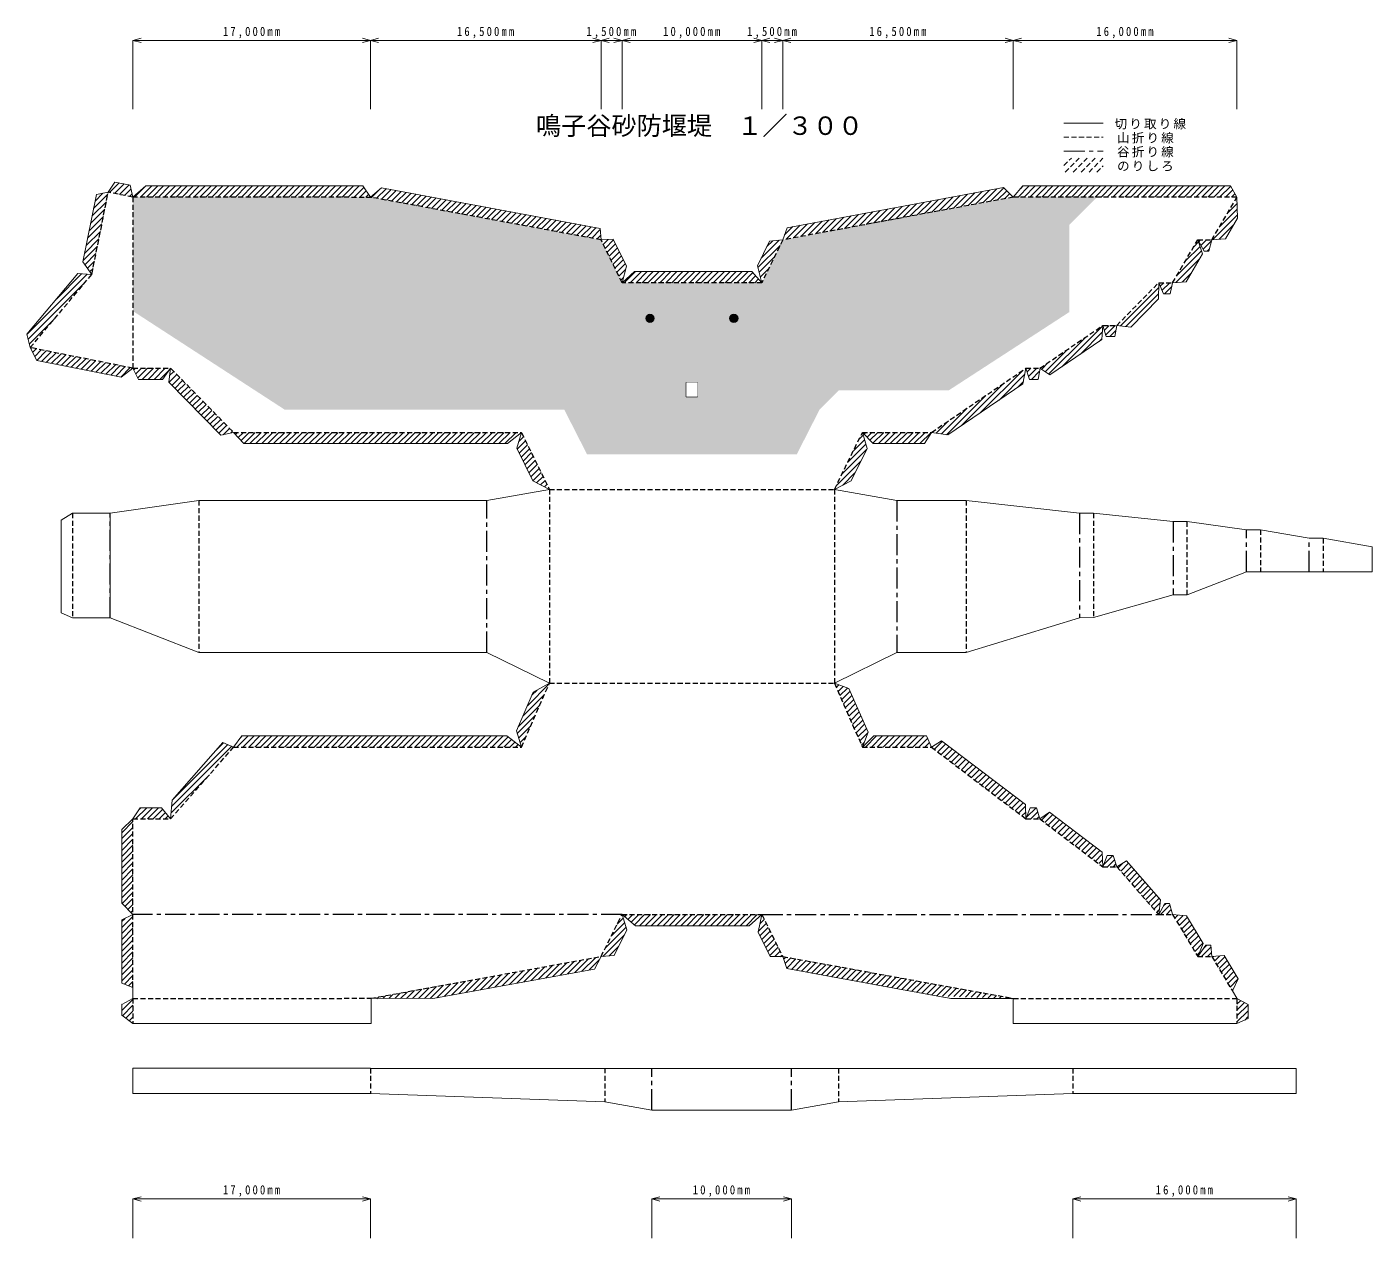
# Model space of a CAD drawing. Units: millimetres at full size, sheet at 1:300. Extents: x -1911260 to 408766, y -45196 to 976532.
# Drawn here: x 94476 to 190733, y 128980 to 215639 of the extents above; entities that cross this region are included whole.
import ezdxf
from ezdxf.enums import TextEntityAlignment as Align

# ---------------------------------------------------------------- set-up
doc = ezdxf.new("R2010")
doc.units = ezdxf.units.MM
doc.header["$LTSCALE"] = 300
doc.linetypes.add('CHAIN1', pattern=[8, 5, -1, 1, -1])
doc.linetypes.add('DASHED1', pattern=[1.8, 1.2, -0.6])
for name, color, linetype in [('0-2_本体補助', 7, 'Continuous'), ('0-4_谷折り', 2, 'CHAIN1'), ('0-7_ハッチ', 7, 'Continuous'), ('0-9_山折り', 7, 'DASHED1'), ('0-B_塗りつぶし', 253, 'Continuous')]:
    doc.layers.add(name, color=color, linetype=linetype)
for name, color, linetype, lineweight in [('0-3_ハッチ補助', 4, 'Continuous', 5), ('0-5_切り取り', 4, 'Continuous', 5), ('0-A_文字', 2, 'DASHED1', 5)]:
    doc.layers.add(name, color=color, linetype=linetype, lineweight=lineweight)
doc.styles.add('ＭＳ ゴシック', font='')
doc.styles.get('ＭＳ ゴシック').set_extended_font_data('MS Gothic')

msp = doc.modelspace()

# ---------------------------------------------------------------- hatches: boundary and pattern name
at = {"layer": '0-B_塗りつぶし'}
msp.add_hatch(color=7, dxfattribs=at).paths.add_polyline_path([(145361.4, 194789, 1), (144761.4, 194789, 1)])

# ---------------------------------------------------------------- linework, layer by layer
at = {"layer": '0-3_ハッチ補助'}
for p, q in [((102061.4, 214667.2), (102640.9, 214822.5)), ((102061.4, 214667.2), (119061.4, 214667.2)), ((102061.4, 214667.2), (102640.9, 214511.9)), ((102061.4, 214667.2), (102061.4, 209764.9)), ((119061.4, 214667.2), (118481.8, 214822.5)), ((119061.4, 214667.2), (118481.8, 214511.9)), ((119061.4, 214667.2), (119640.9, 214822.5)), ((119061.4, 214667.2), (119061.4, 209764.9)), ((119061.4, 214667.2), (135561.4, 214667.2)), ((119061.4, 214667.2), (119640.9, 214511.9)), ((135561.4, 214667.2), (134981.8, 214822.5)), ((135561.4, 214667.2), (134981.8, 214511.9)), ((135561.4, 214667.2), (136140.9, 214822.5)), ((135561.4, 214667.2), (135561.4, 209764.9)), ((135561.4, 214667.2), (137061.4, 214667.2)), ((135561.4, 214667.2), (136140.9, 214511.9)), ((137061.4, 214667.2), (136481.8, 214822.5)), ((137061.4, 214667.2), (136481.8, 214511.9)), ((137061.4, 214667.2), (137640.9, 214822.5)), ((137061.4, 214667.2), (137061.4, 209764.9)), ((137061.4, 214667.2), (147061.4, 214667.2)), ((137061.4, 214667.2), (137640.9, 214511.9)), ((147061.4, 214667.2), (146481.8, 214822.5)), ((147061.4, 214667.2), (146481.8, 214511.9)), ((147061.4, 214667.2), (147640.9, 214822.5)), ((147061.4, 214667.2), (147061.4, 209764.9)), ((147061.4, 214667.2), (148561.4, 214667.2)), ((147061.4, 214667.2), (147640.9, 214511.9)), ((148561.4, 214667.2), (147981.8, 214822.5)), ((148561.4, 214667.2), (147981.8, 214511.9)), ((148561.4, 214667.2), (149140.9, 214822.5)), ((148561.4, 214667.2), (148561.4, 209764.9)), ((148561.4, 214667.2), (165061.4, 214667.2)), ((148561.4, 214667.2), (149140.9, 214511.9)), ((165061.4, 214667.2), (164481.8, 214822.5)), ((165061.4, 214667.2), (164481.8, 214511.9)), ((165061.4, 214667.2), (165640.9, 214822.5)), ((165061.4, 214667.2), (165061.4, 209764.9)), ((165061.4, 214667.2), (181061.4, 214667.2)), ((165061.4, 214667.2), (165640.9, 214511.9)), ((181061.4, 214667.2), (180481.8, 214822.5)), ((181061.4, 214667.2), (180481.8, 214511.9)), ((181061.4, 214667.2), (181061.4, 209764.9)), ((102061.4, 131785.3), (102640.9, 131940.6)), ((119061.4, 131785.3), (118481.8, 131940.6)), ((139185.4, 131785.3), (139764.9, 131940.6)), ((149185.4, 131785.3), (148605.8, 131940.6)), ((169309.4, 131785.3), (169888.9, 131940.6)), ((185309.4, 131785.3), (184729.8, 131940.6)), ((102061.4, 131785.3), (119061.4, 131785.3)), ((102061.4, 131785.3), (102640.9, 131630)), ((102061.4, 131785.3), (102061.4, 128979.5)), ((119061.4, 131785.3), (118481.8, 131630)), ((119061.4, 131785.3), (119061.4, 128979.5)), ((139185.4, 131785.3), (149185.4, 131785.3)), ((139185.4, 131785.3), (139764.9, 131630)), ((139185.4, 131785.3), (139185.4, 128979.5)), ((149185.4, 131785.3), (148605.8, 131630)), ((149185.4, 131785.3), (149185.4, 128979.5)), ((185309.4, 131785.3), (169309.4, 131785.3)), ((169309.4, 131785.3), (169888.9, 131630)), ((169309.4, 131785.3), (169309.4, 128979.5)), ((185309.4, 131785.3), (184729.8, 131630)), ((185309.4, 131785.3), (185309.4, 128979.5))]:
    msp.add_line(p, q, dxfattribs=at)
at = {"layer": '0-4_谷折り'}
for p, q in [((127389.4, 170874), (127389.4, 181749)), ((156733.4, 181749), (156733.4, 170874)), ((100426.4, 173349), (100426.4, 180849)), ((169795.4, 180849), (169795.4, 173349)), ((176495.4, 180249), (176495.4, 174999)), ((181737.4, 176649), (181737.4, 179649)), ((186235.4, 176649), (186235.4, 179049)), ((137061.4, 152129.5), (102061.4, 152129.5)), ((147061.4, 152129.5), (175461.4, 152129.5)), ((139185.4, 138129.5), (139185.4, 141126.5)), ((149185.4, 138129.5), (149185.4, 141126.5))]:
    msp.add_line(p, q, dxfattribs=at)
at = {"layer": '0-5_切り取り'}
for p, q in [((99446.6, 203642.1), (98483.8, 198824.1)), ((179261.4, 200399), (179039.8, 199599)), ((177429.7, 197407.3), (178607.9, 199410.2)), ((178718.9, 199599), (179039.8, 199599)), ((98483.8, 198824.1), (99120.6, 197928)), ((98122.1, 197984.4), (94475.6, 193655.7)), ((99120.6, 197928), (98122.1, 197984.4)), ((175461.4, 197339), (175455.6, 196190.3)), ((176461.4, 197339), (177429.7, 197407.3)), ((94475.6, 193655.7), (94708.9, 192690.9)), ((171388.6, 193262), (171461.4, 194279)), ((171388.6, 193262), (167677.9, 190738.8)), ((166830, 190419), (166973.6, 191227.3)), ((166961.4, 191219), (167677.9, 190738.8)), ((154261.4, 186629), (154591.6, 185485)), ((131861.4, 182549), (130676, 183149.6)), ((97726.4, 180849), (100426.4, 180849)), ((97726.4, 173349), (100426.4, 173349)), ((131861.4, 168674), (127389.4, 170874)), ((108493.8, 164447.9), (104868.8, 160311.7)), ((108493.8, 164447.9), (109261.4, 164110)), ((104868.8, 160311.7), (104761.4, 158975.5)), ((102061.4, 152129.5), (101261.4, 151744.5)), ((137061.4, 152129.5), (137408.4, 151034.7)), ((101261.4, 151744.5), (101261.4, 147224.1)), ((179261.4, 149129.5), (179184.4, 149929.5)), ((179261.4, 149129.5), (180156.5, 149192.4)), ((180156.5, 149192.4), (181160.9, 147518.5)), ((101261.4, 147224.1), (102061.4, 146907.8)), ((102061.4, 146907.8), (102061.4, 146129.5)), ((119107.5, 146126.5), (119107.5, 144329.5)), ((159648.8, 146300.4), (160605.7, 146126.5)), ((165061.4, 146129.5), (160591, 146129.1)), ((165061.4, 146129.5), (165061.4, 146129.5)), ((165061.4, 146129.5), (165061.4, 144329.5)), ((102061.4, 144329.5), (119107.5, 144329.5)), ((165061.4, 144329.5), (181061.4, 144329.5)), ((119059.7, 141129.5), (102061.4, 141129.5))]:
    msp.add_line(p, q, dxfattribs=at)
at = {"layer": '0-5_切り取り', "color": 2, "linetype": 'CHAIN1'}
msp.add_line((100426.4, 180849), (100426.4, 173349), dxfattribs=at)
at = {"layer": '0-5_切り取り'}
for points in [[(99446.6, 203642.1), (100296.3, 203811.7), (100759.7, 204534.9), (101863.5, 204314.3), (102061.4, 203459), (102988.5, 204259), (118516.9, 204259), (119061.4, 203459), (119842.3, 204127.8), (135492.4, 201225.4), (135561.4, 200399), (136423.7, 200457.4), (137370.3, 198526.3), (137061.4, 197339), (137957.8, 198139), (146349.3, 198139)], [(148886.1, 201272.8), (164355.5, 204141.7), (165061.4, 203459), (165752, 204259), (180606.1, 204259), (181061.4, 203459), (181105.5, 201956.2)], [(148886.1, 201272.8), (148561.4, 200399), (147623.4, 200303), (146759.8, 198541.2), (147044.5, 197406.3)], [(179261.4, 200399), (180238.9, 200483), (181105.5, 201956.2)], [(178718.9, 199599), (178261.4, 200399), (178607.9, 199410.2)], [(146349.3, 198139), (147061.4, 197339), (147044.5, 197406.3)], [(175461.4, 197339), (175797.4, 196539), (176277.9, 196539), (176461.4, 197339)], [(172461.4, 194279), (173469.7, 194164.7), (175455.6, 196190.3)], [(171461.4, 194279), (171707.6, 193479), (172325.4, 193479), (172461.4, 194279)], [(94708.9, 192690.9), (95176.2, 191781.7), (101231.3, 190571.8), (102058.4, 191222.3)], [(104761.4, 191219), (104183.7, 190419.1), (102471.8, 190419.5), (102058.4, 191222.3)], [(104761.4, 191219), (104627.5, 190212.7), (108347, 186418.9)], [(165961.4, 191219), (165752.3, 190109.4), (160371.2, 186450.2), (159211.4, 186629), (158708.3, 185829)], [(165961.4, 191219), (166207.6, 190419), (166816.4, 190419)], [(130676, 183149.6), (129521.7, 185504.4), (129861.4, 186629), (128855.6, 185829), (110000.5, 185829), (109261.4, 186629), (108347, 186418.9)], [(154261.4, 186629), (155033.3, 185829), (158708.3, 185829)], [(152261.4, 182549), (153446.7, 183149.6), (154591.6, 185485)], [(100426.4, 180849), (106789.4, 181749), (127389.4, 181749), (131861.4, 182549)], [(152261.4, 182549), (156733.4, 181749), (161683.4, 181749), (169795.4, 180849)], [(97726.4, 180849), (96926.4, 180342.3), (96926.4, 173718.1), (97726.4, 173349)], [(169795.4, 180849), (170795.4, 180849), (176495.4, 180249), (177495.4, 180249), (181737.4, 179649), (182737.4, 179649)], [(169795.4, 173349), (170795.4, 173377.4), (176495.4, 174999), (177495.4, 174999), (181737.4, 176649), (190733.4, 176649), (190733.4, 178449), (187235.4, 179049), (186235.4, 179049), (182737.4, 179649)], [(100426.4, 173349), (106789.4, 170874), (127389.4, 170874)], [(169795.4, 173349), (161683.4, 170874), (156733.4, 170874), (152261.4, 168674)], [(109261.4, 164110), (109861.4, 164910), (128807.8, 164910), (129861.4, 164110), (129500.2, 165279), (130712.4, 168045.2), (131861.4, 168674)], [(152261.4, 168674), (153301.3, 168294), (154669.4, 165172), (154261.4, 164110), (155084.4, 164910), (158837.3, 164910), (159211.4, 164110), (159930.2, 164568.3), (165940.6, 159996.4), (165961.4, 158975.5), (166275.6, 159775.5), (166719.1, 159775.5), (166961.4, 158975.5), (167639.2, 159465), (171420.9, 156588.4), (171461.4, 155552.5), (171781, 156352.5), (172196.5, 156352.5), (172461.4, 155552.5), (173157.5, 155971.9), (175603.7, 153180.8), (175461.4, 152129.5), (175897.6, 152929.5), (176235.8, 152929.5), (176456.2, 152147.6)], [(102061.4, 152129.5), (101261.4, 152940.2), (101261.4, 158207.2), (102061.4, 158975.5), (102572.1, 159775.5), (104117.3, 159775.5), (104761.4, 158975.5)], [(137061.4, 152129.5), (138032.3, 151329.5), (146169.4, 151329.5), (147061.4, 152129.5), (146795.5, 150872.2), (147664.9, 149133.5), (148561.4, 149129.5), (148865.6, 148261), (159648.8, 146300.4)], [(176461.4, 152129.5), (177449.1, 152038.2), (178638.8, 150055.3), (178261.4, 149129.5), (178829.9, 149929.5), (179184.4, 149929.5)], [(119107.5, 146134.9), (123529.2, 146126.5), (135082.1, 148229.1), (135561.4, 149129.5), (136488.3, 149194.5), (137408.4, 151034.7)], [(181160.9, 147518.5), (180736.9, 146670.2), (181055.1, 146139.9)], [(102061.4, 146129.5), (101261.4, 145701.8), (101261.4, 144937), (102061.4, 144329.5)], [(181061.4, 146129.5), (181861.4, 145700.2), (181861.4, 144691.9), (181061.4, 144329.5)], [(102061.4, 141129.5), (102061.4, 139329.5), (119061.4, 139329.5)], [(119061.4, 141123.6), (185309.4, 141123.6), (185309.4, 139329.5), (169309.4, 139329.5), (152539.4, 138729.5), (149185.4, 138129.5), (139185.4, 138129.5), (135831.4, 138729.5), (119061.4, 139329.5)]]:
    msp.add_lwpolyline(points, dxfattribs=at)
msp.add_lwpolyline([(141661.4, 190199), (141661.4, 189179), (142461.4, 189179), (142461.4, 190199)], close=True, dxfattribs=at)
for centre in [(139061.4, 194789), (145061.4, 194789)]:
    msp.add_circle(centre, 300, dxfattribs=at)
at = {"layer": '0-7_ハッチ'}
for p, q in [((100396.7, 203791.6), (101076.7, 204471.5)), ((100750.3, 203720.9), (101430.3, 204400.9)), ((101103.9, 203650.3), (101783.9, 204330.2)), ((102185.4, 203459), (102966.3, 204239.9)), ((102609.7, 203459), (103409.7, 204259)), ((103034, 203459), (103834, 204259)), ((103458.2, 203459), (104258.2, 204259)), ((103882.5, 203459), (104682.5, 204259)), ((104306.8, 203459), (105106.8, 204259)), ((104731, 203459), (105531, 204259)), ((105155.3, 203459), (105955.3, 204259)), ((105579.5, 203459), (106379.5, 204259)), ((106003.8, 203459), (106803.8, 204259)), ((106428.1, 203459), (107228.1, 204259)), ((106852.3, 203459), (107652.3, 204259)), ((107276.6, 203459), (108076.6, 204259)), ((107700.9, 203459), (108500.9, 204259)), ((108125.1, 203459), (108925.1, 204259)), ((108549.4, 203459), (109349.4, 204259)), ((108973.7, 203459), (109773.7, 204259)), ((109397.9, 203459), (110197.9, 204259)), ((109822.2, 203459), (110622.2, 204259)), ((110246.4, 203459), (111046.4, 204259)), ((110670.7, 203459), (111470.7, 204259)), ((111095, 203459), (111895, 204259)), ((111519.2, 203459), (112319.2, 204259)), ((111943.5, 203459), (112743.5, 204259)), ((112367.8, 203459), (113167.8, 204259)), ((112792, 203459), (113592, 204259)), ((113216.3, 203459), (114016.3, 204259)), ((113640.6, 203459), (114440.6, 204259)), ((114064.8, 203459), (114864.8, 204259)), ((114489.1, 203459), (115289.1, 204259)), ((114913.4, 203459), (115713.4, 204259)), ((115337.6, 203459), (116137.6, 204259)), ((115761.9, 203459), (116561.9, 204259)), ((116186.1, 203459), (116986.1, 204259)), ((116610.4, 203459), (117410.4, 204259)), ((117034.7, 203459), (117834.7, 204259)), ((117458.9, 203459), (118258.9, 204259)), ((117883.2, 203459), (118584.2, 204160)), ((163394.6, 203149.8), (164371.2, 204126.5)), ((165400.8, 203459), (166200.8, 204259)), ((165596.9, 204079.4), (165776.5, 204259)), ((165825, 203459), (166625, 204259)), ((166249.3, 203459), (167049.3, 204259)), ((166673.6, 203459), (167473.6, 204259)), ((167097.8, 203459), (167897.8, 204259)), ((167522.1, 203459), (168322.1, 204259)), ((167946.4, 203459), (168746.4, 204259)), ((168370.6, 203459), (169170.6, 204259)), ((168794.9, 203459), (169594.9, 204259)), ((169219.2, 203459), (170019.2, 204259)), ((169643.4, 203459), (170443.4, 204259)), ((170067.7, 203459), (170867.7, 204259)), ((170491.9, 203459), (171291.9, 204259)), ((170916.2, 203459), (171716.2, 204259)), ((171340.5, 203459), (172140.5, 204259)), ((171764.7, 203459), (172564.7, 204259)), ((172189, 203459), (172989, 204259)), ((172613.3, 203459), (173413.3, 204259)), ((173037.5, 203459), (173837.5, 204259)), ((173461.8, 203459), (174261.8, 204259)), ((173886.1, 203459), (174686.1, 204259)), ((174310.3, 203459), (175110.3, 204259)), ((174734.6, 203459), (175534.6, 204259)), ((175158.8, 203459), (175958.8, 204259)), ((175583.1, 203459), (176383.1, 204259)), ((176007.4, 203459), (176807.4, 204259)), ((176431.6, 203459), (177231.6, 204259)), ((176855.9, 203459), (177655.9, 204259)), ((177280.2, 203459), (178080.2, 204259)), ((177704.4, 203459), (178504.4, 204259)), ((178128.7, 203459), (178928.7, 204259)), ((178553, 203459), (179353, 204259)), ((178977.2, 203459), (179777.2, 204259)), ((179401.5, 203459), (180201.5, 204259)), ((179825.8, 203459), (180613.2, 204246.4)), ((99140.7, 202111.3), (100160.2, 203130.8)), ((99246.6, 202641.5), (100266.2, 203661)), ((99352.6, 203171.7), (99916.8, 203735.9)), ((101457.6, 203579.6), (101925.3, 204047.3)), ((101811.2, 203509), (102005, 203702.8)), ((118307.5, 203459), (118756.1, 203907.5)), ((118731.7, 203459), (118927.9, 203655.1)), ((119141.2, 203444.2), (119720.2, 204023.2)), ((119499.1, 203377.8), (120185.4, 204064.1)), ((119857, 203311.4), (120543.3, 203997.8)), ((120214.9, 203245), (120901.2, 203931.4)), ((120572.8, 203178.7), (121259.1, 203865)), ((120930.6, 203112.3), (121617, 203798.6)), ((121288.5, 203045.9), (121974.9, 203732.3)), ((121646.4, 202979.5), (122332.8, 203665.9)), ((122004.3, 202913.2), (122690.7, 203599.5)), ((122362.2, 202846.8), (123048.6, 203533.2)), ((122720.1, 202780.4), (123406.5, 203466.8)), ((123078, 202714.1), (123764.3, 203400.4)), ((123435.9, 202647.7), (124122.2, 203334)), ((123793.8, 202581.3), (124480.1, 203267.7)), ((124151.7, 202514.9), (124838, 203201.3)), ((124509.6, 202448.6), (125195.9, 203134.9)), ((158186, 202183.9), (159184.9, 203182.8)), ((158706.9, 202280.5), (159705.8, 203279.4)), ((159227.7, 202377.1), (160226.6, 203376)), ((159748.6, 202473.7), (160747.5, 203472.6)), ((160269.5, 202570.3), (161268.3, 203569.2)), ((160790.3, 202666.9), (161789.2, 203665.8)), ((161311.2, 202763.5), (162310.1, 203762.4)), ((161832, 202860.1), (162830.9, 203858.9)), ((162352.9, 202956.7), (163351.8, 203955.5)), ((162873.8, 203053.3), (163872.6, 204052.1)), ((163915.5, 203246.4), (164586.9, 203917.9)), ((164436.3, 203343), (164802.6, 203709.3)), ((164957.2, 203439.6), (165018.2, 203500.7)), ((180250, 203459), (180767.1, 203976)), ((180674.3, 203459), (180921, 203705.7)), ((181008.2, 203368.7), (181062.4, 203422.8)), ((99034.7, 201581), (100054.3, 202600.6)), ((124867.5, 202382.2), (125553.8, 203068.5)), ((125225.3, 202315.8), (125911.7, 203002.2)), ((125583.2, 202249.4), (126269.6, 202935.8)), ((125941.1, 202183.1), (126627.5, 202869.4)), ((126299, 202116.7), (126985.4, 202803.1)), ((126656.9, 202050.3), (127343.3, 202736.7)), ((127014.8, 201984), (127701.2, 202670.3)), ((127372.7, 201917.6), (128059, 202603.9)), ((127730.6, 201851.2), (128416.9, 202537.6)), ((128088.5, 201784.8), (128774.8, 202471.2)), ((128446.4, 201718.5), (129132.7, 202404.8)), ((128804.3, 201652.1), (129490.6, 202338.4)), ((129162.2, 201585.7), (129848.5, 202272.1)), ((129520, 201519.3), (130206.4, 202205.7)), ((152977.4, 201217.9), (153976.3, 202216.8)), ((153498.3, 201314.5), (154497.2, 202313.4)), ((154019.1, 201411.1), (155018, 202410)), ((154540, 201507.7), (155538.9, 202506.6)), ((155060.9, 201604.3), (156059.7, 202603.2)), ((155581.7, 201700.9), (156580.6, 202699.8)), ((156102.6, 201797.5), (157101.5, 202796.4)), ((156623.4, 201894.1), (157622.3, 202893)), ((157144.3, 201990.7), (158143.2, 202989.6)), ((157665.2, 202087.3), (158664, 203086.2)), ((179316, 200403.7), (181098.8, 202186.4)), ((179796.1, 201307.9), (181086.7, 202598.5)), ((180402.2, 202338.3), (181074.5, 203010.7)), ((98822.8, 200520.6), (99842.4, 201540.2)), ((98928.8, 201050.8), (99948.3, 202070.4)), ((129877.9, 201453), (130564.3, 202139.3)), ((130235.8, 201386.6), (130922.2, 202073)), ((130593.7, 201320.2), (131280.1, 202006.6)), ((130951.6, 201253.9), (131638, 201940.2)), ((131309.5, 201187.5), (131995.9, 201873.8)), ((131667.4, 201121.1), (132353.7, 201807.5)), ((132025.3, 201054.7), (132711.6, 201741.1)), ((132383.2, 200988.4), (133069.5, 201674.7)), ((132741.1, 200922), (133427.4, 201608.3)), ((133099, 200855.6), (133785.3, 201542)), ((133456.8, 200789.2), (134143.2, 201475.6)), ((133814.7, 200722.9), (134501.1, 201409.2)), ((134172.6, 200656.5), (134859, 201342.9)), ((134530.5, 200590.1), (135216.9, 201276.5)), ((148692.3, 200751.1), (149288.6, 201347.5)), ((148810.5, 200445.2), (149809.4, 201444.1)), ((149331.4, 200541.8), (150330.3, 201540.6)), ((149852.3, 200638.4), (150851.1, 201637.2)), ((150373.1, 200735), (151372, 201733.8)), ((150894, 200831.5), (151892.9, 201830.4)), ((151414.8, 200928.1), (152413.7, 201927)), ((151935.7, 201024.7), (152934.6, 202023.6)), ((152456.6, 201121.3), (153455.4, 202120.2)), ((179780.2, 200443.5), (180838, 201501.3)), ((98610.9, 199460.2), (99630.5, 200479.7)), ((98716.9, 199990.4), (99736.4, 201009.9)), ((134888.4, 200523.8), (135499.9, 201135.3)), ((135246.3, 200457.4), (135532.6, 200743.7)), ((135578.1, 200364.9), (135615.8, 200402.6)), ((135717.6, 200080.2), (136070.9, 200433.5)), ((135857.2, 199795.5), (136455.1, 200393.3)), ((147026.5, 199085.4), (148314.8, 200373.7)), ((147434.5, 199917.6), (147842.2, 200325.4)), ((177973.6, 199909.7), (178313.6, 200249.8)), ((178334.7, 200270.8), (178462.8, 200399)), ((178489, 200000.9), (178887.1, 200399)), ((178643.4, 199731), (179242.2, 200329.8)), ((98505, 198930), (99524.5, 199949.5)), ((98624.9, 198625.6), (99418.6, 199419.3)), ((135996.7, 199510.8), (136594.6, 200108.6)), ((136136.3, 199226.1), (136734.2, 199823.9)), ((136275.9, 198941.4), (136873.7, 199539.2)), ((136415.4, 198656.7), (137013.3, 199254.5)), ((146789.2, 198423.8), (148366.2, 200000.8)), ((176761.4, 197849), (178533.9, 199621.5)), ((177367.5, 198879.4), (178423.8, 199935.6)), ((178935.6, 199599), (179079.7, 199743)), ((98801.1, 198377.6), (99312.6, 198889.1)), ((98977.4, 198129.6), (99206.7, 198358.9)), ((136555, 198372), (137152.9, 198969.8)), ((136694.6, 198087.3), (137292.4, 198685.1)), ((146874.3, 198084.7), (147958.3, 199168.6)), ((146959.4, 197745.5), (147550.3, 198336.4)), ((176691.9, 197355.2), (178409.4, 199072.7)), ((94481, 193633.2), (98794.2, 197946.4)), ((94563.6, 193291.6), (98695.9, 197423.9)), ((96594.2, 196170.7), (98392.6, 197969.1)), ((136834.1, 197802.6), (137304.3, 198272.8)), ((136973.7, 197517.8), (137155.1, 197699.3)), ((137219, 197339), (138019, 198139)), ((137643.3, 197339), (138443.3, 198139)), ((138067.6, 197339), (138867.6, 198139)), ((138491.8, 197339), (139291.8, 198139)), ((138916.1, 197339), (139716.1, 198139)), ((139340.4, 197339), (140140.4, 198139)), ((139764.6, 197339), (140564.6, 198139)), ((140188.9, 197339), (140988.9, 198139)), ((140613.2, 197339), (141413.2, 198139)), ((141037.4, 197339), (141837.4, 198139)), ((141461.7, 197339), (142261.7, 198139)), ((141885.9, 197339), (142685.9, 198139)), ((142310.2, 197339), (143110.2, 198139)), ((142734.5, 197339), (143534.5, 198139)), ((143158.7, 197339), (143958.7, 198139)), ((143583, 197339), (144383, 198139)), ((144007.3, 197339), (144807.3, 198139)), ((144431.5, 197339), (145231.5, 198139)), ((144855.8, 197339), (145655.8, 198139)), ((145280.1, 197339), (146080.1, 198139)), ((145704.3, 197339), (146422.3, 198056.9)), ((146128.6, 197339), (146622.1, 197832.5)), ((146552.9, 197339), (146821.9, 197608)), ((146977.1, 197339), (147021.7, 197383.5)), ((147044.5, 197406.3), (147142.4, 197504.2)), ((175569.5, 197081.4), (175827.1, 197339)), ((175695, 196782.6), (176251.3, 197339)), ((177148.3, 197387.4), (177803.3, 198042.4)), ((172736, 194247.8), (175459.5, 196971.4)), ((173117, 194204.6), (175457.4, 196545)), ((175875.6, 196539), (176397.6, 197061)), ((94646.2, 192949.9), (96428.2, 194731.8)), ((168541, 191325.7), (171458.8, 194243.5)), ((169866.8, 192227.2), (171426.1, 193786.5)), ((171469.1, 194253.8), (171494.3, 194279)), ((171569, 193929.4), (171918.5, 194279)), ((171668.8, 193605), (172342.8, 194279)), ((171967.1, 193479), (172398.8, 193910.7)), ((94743.7, 192623.1), (94794.4, 192673.8)), ((94887.7, 192342.9), (95148, 192603.2)), ((95031.8, 192062.7), (95501.6, 192532.5)), ((167335.2, 190968.4), (168912.6, 192545.8)), ((167589.2, 190798.2), (170238.4, 193447.3)), ((171192.6, 193128.8), (171393.4, 193329.5)), ((95175.8, 191782.4), (95855.2, 192461.8)), ((95528.9, 191711.2), (96208.8, 192391.2)), ((95882.5, 191640.6), (96562.4, 192320.5)), ((96236.1, 191569.9), (96916, 192249.9)), ((96589.7, 191499.3), (97269.6, 192179.2)), ((96943.3, 191428.6), (97623.3, 192108.6)), ((97296.9, 191357.9), (97976.9, 192037.9)), ((97650.5, 191287.3), (98330.5, 191967.2)), ((98004.1, 191216.6), (98684.1, 191896.6)), ((98357.7, 191146), (99037.7, 191825.9)), ((98711.3, 191075.3), (99391.3, 191755.3)), ((99064.9, 191004.7), (99744.9, 191684.6)), ((99418.6, 190934), (100098.5, 191614)), ((167081.2, 191138.7), (167586.8, 191644.2)), ((99772.2, 190863.3), (100452.1, 191543.3)), ((100125.8, 190792.7), (100805.7, 191472.6)), ((100479.4, 190722), (101159.3, 191402)), ((100833, 190651.4), (101512.9, 191331.3)), ((101186.6, 190580.7), (101866.5, 191260.7)), ((102124.3, 191094.2), (102252.2, 191222.1)), ((102268.6, 190814.2), (102676, 191221.6)), ((102412.8, 190534.1), (103099.7, 191221)), ((102722.3, 190419.4), (103523.4, 191220.5)), ((103146.5, 190419.3), (103947.2, 191220)), ((103570.7, 190419.2), (104370.9, 191219.4)), ((103994.8, 190419.1), (104674.8, 191099.1)), ((104632.2, 190208), (105197.9, 190773.7)), ((104691.2, 190691.2), (104987.9, 190987.9)), ((104756.3, 191180.5), (104777.9, 191202.1)), ((162711, 188041.3), (165734.3, 191064.5)), ((164036.9, 188942.9), (165879.8, 190785.8)), ((166044.1, 190950.1), (166313, 191219)), ((166144, 190625.7), (166737.2, 191219)), ((166361.5, 190419), (166917.1, 190974.5)), ((104842.2, 189993.7), (105407.9, 190559.4)), ((105052.3, 189779.5), (105618, 190345.2)), ((105262.3, 189565.3), (105828, 190131)), ((105472.3, 189351), (106038, 189916.7)), ((105682.4, 189136.8), (106248.1, 189702.5)), ((161385.2, 187139.7), (164408.5, 190163)), ((165362.7, 189844.4), (165781.3, 190263)), ((166785.8, 190419), (166823.1, 190456.3)), ((105892.4, 188922.6), (106458.1, 189488.3)), ((106102.4, 188708.3), (106668.1, 189274)), ((106312.5, 188494.1), (106878.2, 189059.8)), ((106522.5, 188279.9), (107088.2, 188845.6)), ((160284.8, 186463.5), (163082.6, 189261.4)), ((106732.5, 188065.6), (107298.2, 188631.3)), ((106942.6, 187851.4), (107508.3, 188417.1)), ((107152.6, 187637.2), (107718.3, 188202.9)), ((107362.6, 187422.9), (107928.3, 187988.7)), ((107572.6, 187208.7), (108138.4, 187774.4)), ((159917.1, 186520.2), (161756.8, 188359.9)), ((107782.7, 186994.5), (108348.4, 187560.2)), ((107992.7, 186780.2), (108558.4, 187346)), ((108202.7, 186566), (108768.5, 187131.7)), ((108519.5, 186458.5), (108978.5, 186917.5)), ((159549.5, 186576.8), (160431, 187458.3)), ((109070.3, 186585.1), (109188.5, 186703.3)), ((109394.4, 186484.9), (109538.5, 186629)), ((109598.2, 186264.4), (109962.7, 186629)), ((109801.9, 186043.9), (110387, 186629)), ((110011.3, 185829), (110811.3, 186629)), ((110435.5, 185829), (111235.5, 186629)), ((110859.8, 185829), (111659.8, 186629)), ((111284.1, 185829), (112084.1, 186629)), ((111708.3, 185829), (112508.3, 186629)), ((112132.6, 185829), (112932.6, 186629)), ((112556.9, 185829), (113356.9, 186629)), ((112981.1, 185829), (113781.1, 186629)), ((113405.4, 185829), (114205.4, 186629)), ((113829.7, 185829), (114629.7, 186629)), ((114253.9, 185829), (115053.9, 186629)), ((114678.2, 185829), (115478.2, 186629)), ((115102.4, 185829), (115902.4, 186629)), ((115526.7, 185829), (116326.7, 186629)), ((115951, 185829), (116751, 186629)), ((116375.2, 185829), (117175.2, 186629)), ((116799.5, 185829), (117599.5, 186629)), ((117223.8, 185829), (118023.8, 186629)), ((117648, 185829), (118448, 186629)), ((118072.3, 185829), (118872.3, 186629)), ((118496.6, 185829), (119296.6, 186629)), ((118920.8, 185829), (119720.8, 186629)), ((119345.1, 185829), (120145.1, 186629)), ((119769.3, 185829), (120569.3, 186629)), ((120193.6, 185829), (120993.6, 186629)), ((120617.9, 185829), (121417.9, 186629)), ((121042.1, 185829), (121842.1, 186629)), ((121466.4, 185829), (122266.4, 186629)), ((121890.7, 185829), (122690.7, 186629)), ((122314.9, 185829), (123114.9, 186629)), ((122739.2, 185829), (123539.2, 186629)), ((123163.5, 185829), (123963.5, 186629)), ((123587.7, 185829), (124387.7, 186629)), ((124012, 185829), (124812, 186629)), ((124436.3, 185829), (125236.3, 186629)), ((124860.5, 185829), (125660.5, 186629)), ((125284.8, 185829), (126084.8, 186629)), ((125709, 185829), (126509, 186629)), ((126133.3, 185829), (126933.3, 186629)), ((126557.6, 185829), (127357.6, 186629)), ((126981.8, 185829), (127781.8, 186629)), ((127406.1, 185829), (128206.1, 186629)), ((127830.4, 185829), (128630.4, 186629)), ((128254.6, 185829), (129054.6, 186629)), ((128678.9, 185829), (129478.9, 186629)), ((129556.4, 185433.6), (130154.2, 186031.5)), ((129659.6, 185961.2), (130014.7, 186316.2)), ((129843.3, 186569.1), (129875.1, 186600.9)), ((153613.9, 185308.1), (154412.2, 186106.4)), ((154021.8, 186140.3), (154317.2, 186435.6)), ((154383.7, 186502.2), (154510.5, 186629)), ((154592, 186286.3), (154934.7, 186629)), ((154800.4, 186070.3), (155359, 186629)), ((155008.7, 185854.4), (155783.3, 186629)), ((155407.5, 185829), (156207.5, 186629)), ((155831.8, 185829), (156631.8, 186629)), ((156256.1, 185829), (157056.1, 186629)), ((156680.3, 185829), (157480.3, 186629)), ((157104.6, 185829), (157904.6, 186629)), ((157528.8, 185829), (158328.8, 186629)), ((157953.1, 185829), (158753.1, 186629)), ((158377.4, 185829), (159177.4, 186629)), ((129695.9, 185148.9), (130293.8, 185746.8)), ((129835.5, 184864.2), (130433.4, 185462.1)), ((129975, 184579.5), (130572.9, 185177.4)), ((130114.6, 184294.8), (130712.5, 184892.7)), ((152798, 183643.7), (154545.6, 185391.3)), ((153205.9, 184475.9), (154507.2, 185777.2)), ((130254.2, 184010.1), (130852, 184608)), ((130393.7, 183725.4), (130991.6, 184323.3)), ((130533.3, 183440.7), (131131.2, 184038.6)), ((152390.1, 182811.5), (154137.7, 184559.1)), ((130672.8, 183156), (131270.7, 183753.9)), ((130951.2, 183010.1), (131410.3, 183469.2)), ((131232.8, 182867.4), (131549.8, 183184.5)), ((131514.4, 182724.8), (131689.4, 182899.8)), ((152850.1, 182847.3), (153729.7, 183726.9)), ((131796, 182582.1), (131829, 182615.1)), ((130285.4, 167070.8), (131840.1, 168625.5)), ((152388.2, 168384.6), (152566.1, 168562.6)), ((129954.5, 166315.6), (131509.2, 167870.3)), ((130616.3, 167826), (130984.4, 168194.1)), ((152517.4, 168089.6), (152876.9, 168449.1)), ((152646.7, 167794.6), (153187.6, 168335.5)), ((152776, 167499.6), (153383.3, 168106.9)), ((152905.2, 167204.6), (153512.6, 167811.9)), ((153034.5, 166909.6), (153641.8, 167516.9)), ((129623.5, 165560.4), (131178.3, 167115.1)), ((153163.8, 166614.6), (153771.1, 167222)), ((153293.1, 166319.6), (153900.4, 166927)), ((153422.3, 166024.7), (154029.6, 166632)), ((129563, 165075.6), (130847.3, 166359.9)), ((129663.2, 164751.5), (130516.4, 165604.7)), ((153551.6, 165729.7), (154158.9, 166337)), ((153680.9, 165434.7), (154288.2, 166042)), ((153810.1, 165139.7), (154417.4, 165747)), ((109505.5, 164110), (110305.5, 164910)), ((109801.9, 164830.7), (109881.2, 164910)), ((109929.7, 164110), (110729.7, 164910)), ((110354, 164110), (111154, 164910)), ((110778.3, 164110), (111578.3, 164910)), ((111202.5, 164110), (112002.5, 164910)), ((111626.8, 164110), (112426.8, 164910)), ((112051.1, 164110), (112851.1, 164910)), ((112475.3, 164110), (113275.3, 164910)), ((112899.6, 164110), (113699.6, 164910)), ((113323.9, 164110), (114123.9, 164910)), ((113748.1, 164110), (114548.1, 164910)), ((114172.4, 164110), (114972.4, 164910)), ((114596.6, 164110), (115396.6, 164910)), ((115020.9, 164110), (115820.9, 164910)), ((115445.2, 164110), (116245.2, 164910)), ((115869.4, 164110), (116669.4, 164910)), ((116293.7, 164110), (117093.7, 164910)), ((116718, 164110), (117518, 164910)), ((117142.2, 164110), (117942.2, 164910)), ((117566.5, 164110), (118366.5, 164910)), ((117990.8, 164110), (118790.8, 164910)), ((118415, 164110), (119215, 164910)), ((118839.3, 164110), (119639.3, 164910)), ((119263.6, 164110), (120063.6, 164910)), ((119687.8, 164110), (120487.8, 164910)), ((120112.1, 164110), (120912.1, 164910)), ((120536.3, 164110), (121336.3, 164910)), ((120960.6, 164110), (121760.6, 164910)), ((121384.9, 164110), (122184.9, 164910)), ((121809.1, 164110), (122609.1, 164910)), ((122233.4, 164110), (123033.4, 164910)), ((122657.7, 164110), (123457.7, 164910)), ((123081.9, 164110), (123881.9, 164910)), ((123506.2, 164110), (124306.2, 164910)), ((123930.5, 164110), (124730.5, 164910)), ((124354.7, 164110), (125154.7, 164910)), ((124779, 164110), (125579, 164910)), ((125203.2, 164110), (126003.2, 164910)), ((125627.5, 164110), (126427.5, 164910)), ((126051.8, 164110), (126851.8, 164910)), ((126476, 164110), (127276, 164910)), ((126900.3, 164110), (127700.3, 164910)), ((127324.6, 164110), (128124.6, 164910)), ((127748.8, 164110), (128548.8, 164910)), ((128173.1, 164110), (128901.8, 164838.6)), ((128597.4, 164110), (129142.9, 164655.5)), ((129763.3, 164427.4), (130185.5, 164849.5)), ((153939.4, 164844.7), (154546.7, 165452)), ((154068.7, 164549.7), (154656, 165137)), ((154477.5, 164110), (155277.5, 164910)), ((154901.7, 164110), (155701.7, 164910)), ((155326, 164110), (156126, 164910)), ((155750.3, 164110), (156550.3, 164910)), ((156174.5, 164110), (156974.5, 164910)), ((156598.8, 164110), (157398.8, 164910)), ((157023.1, 164110), (157823.1, 164910)), ((157447.3, 164110), (158247.3, 164910)), ((157871.6, 164110), (158671.6, 164910)), ((158295.8, 164110), (158919.7, 164733.8)), ((104832.6, 159861.3), (109136.3, 164165)), ((104939.8, 160392.8), (108841.7, 164294.7)), ((107948.8, 163826), (108547.1, 164424.4)), ((129021.6, 164110), (129384.1, 164472.4)), ((129445.9, 164110), (129625.2, 164289.3)), ((154197.9, 164254.7), (154391.3, 164448)), ((158720.1, 164110), (159054.8, 164444.7)), ((159144.4, 164110), (159190, 164155.6)), ((159414.3, 163955.6), (159985.2, 164526.5)), ((159655.3, 163772.3), (160226.1, 164343.2)), ((159896.2, 163589), (160467.1, 164159.9)), ((160137.2, 163405.7), (160708.1, 163976.6)), ((160378.2, 163222.4), (160949, 163793.3)), ((160619.1, 163039.1), (161190, 163610)), ((160860.1, 162855.8), (161431, 163426.7)), ((161101.1, 162672.5), (161671.9, 163243.4)), ((161342, 162489.2), (161912.9, 163060.1)), ((161583, 162305.9), (162153.9, 162876.8)), ((161824, 162122.6), (162394.9, 162693.5)), ((104795.5, 159400), (107530.1, 162134.6)), ((162064.9, 161939.3), (162635.8, 162510.2)), ((162305.9, 161756), (162876.8, 162326.9)), ((162546.9, 161572.8), (163117.8, 162143.6)), ((162787.8, 161389.5), (163358.7, 161960.3)), ((163028.8, 161206.2), (163599.7, 161777)), ((163269.8, 161022.9), (163840.7, 161593.7)), ((163510.7, 160839.6), (164081.6, 161410.5)), ((163751.7, 160656.3), (164322.6, 161227.2)), ((163992.7, 160473), (164563.6, 161043.9)), ((164233.6, 160289.7), (164804.5, 160860.6)), ((164474.6, 160106.4), (165045.5, 160677.3)), ((164715.6, 159923.1), (165286.5, 160494)), ((164956.5, 159739.8), (165527.4, 160310.7)), ((165197.5, 159556.5), (165768.4, 160127.4)), ((165438.5, 159373.2), (165943, 159877.7)), ((102249.7, 158975.5), (103049.7, 159775.5)), ((102477.9, 159628), (102625.4, 159775.5)), ((102673.9, 158975.5), (103473.9, 159775.5)), ((103098.2, 158975.5), (103898.2, 159775.5)), ((103522.4, 158975.5), (104208.8, 159661.8)), ((103946.7, 158975.5), (104398, 159426.8)), ((104371, 158975.5), (104587.3, 159191.7)), ((165679.4, 159189.9), (165951.5, 159461.9)), ((165920.4, 159006.6), (165959.9, 159046.1)), ((166008, 159094.2), (166689.3, 159775.5)), ((166313.5, 158975.5), (166810.8, 159472.7)), ((166737.8, 158975.5), (166909.4, 159147.1)), ((167075.4, 158888.7), (167646.2, 159459.6)), ((167316.3, 158705.5), (167887.2, 159276.3)), ((167557.3, 158522.2), (168128.2, 159093)), ((167798.3, 158338.9), (168369.1, 158909.7)), ((101261.4, 157987.2), (102061.4, 158787.2)), ((101261.4, 157562.9), (102061.4, 158362.9)), ((101261.4, 157138.6), (102061.4, 157938.6)), ((168039.2, 158155.6), (168610.1, 158726.5)), ((168280.2, 157972.3), (168851.1, 158543.2)), ((168521.2, 157789), (169092, 158359.9)), ((168762.1, 157605.7), (169333, 158176.6)), ((169003.1, 157422.4), (169574, 157993.3)), ((101261.4, 156714.4), (102061.4, 157514.4)), ((101261.4, 156290.1), (102061.4, 157090.1)), ((169244.1, 157239.1), (169815, 157810)), ((169485, 157055.8), (170055.9, 157626.7)), ((169726, 156872.5), (170296.9, 157443.4)), ((169967, 156689.2), (170537.9, 157260.1)), ((170207.9, 156505.9), (170778.8, 157076.8)), ((101261.4, 155865.8), (102061.4, 156665.8)), ((101261.4, 155441.6), (102061.4, 156241.6)), ((170448.9, 156322.6), (171019.8, 156893.5)), ((170689.9, 156139.3), (171260.8, 156710.2)), ((170930.8, 155956), (171426.2, 156451.4)), ((171171.8, 155772.7), (171442.2, 156043.1)), ((171518.3, 155694.9), (172175.8, 156352.5)), ((171800.1, 155552.5), (172296.9, 156049.3)), ((101261.4, 155017.3), (102061.4, 155817.3)), ((101261.4, 154593.1), (102061.4, 155393.1)), ((171412.8, 155589.4), (171458.1, 155634.8)), ((172224.3, 155552.5), (172402.4, 155730.5)), ((172548.8, 155452.7), (172932.4, 155836.3)), ((172747, 155226.6), (173313.9, 155793.5)), ((172945.1, 155000.5), (173512.1, 155567.4)), ((173143.3, 154774.4), (173710.2, 155341.3)), ((173341.5, 154548.3), (173908.4, 155115.2)), ((101261.4, 154168.8), (102061.4, 154968.8)), ((101261.4, 153744.5), (102061.4, 154544.5)), ((101261.4, 153320.3), (102061.4, 154120.3)), ((173539.6, 154322.2), (174106.5, 154889.1)), ((173737.8, 154096.1), (174304.7, 154663)), ((173936, 153870), (174502.9, 154436.9)), ((174134.1, 153643.8), (174701, 154210.8)), ((101283.3, 152917.9), (102061.4, 153696)), ((101494, 152704.4), (102061.4, 153271.7)), ((174332.3, 153417.7), (174899.2, 153984.7)), ((174530.4, 153191.6), (175097.3, 153758.6)), ((174728.6, 152965.5), (175295.5, 153532.5)), ((174926.8, 152739.4), (175493.7, 153306.4)), ((101704.7, 152490.8), (102061.4, 152847.5)), ((101915.5, 152277.3), (102061.4, 152423.2)), ((137250.2, 151973.9), (137405.8, 152129.5)), ((137482.8, 151782.2), (137830.1, 152129.5)), ((137715.4, 151590.5), (138254.3, 152129.5)), ((137948, 151398.9), (138678.6, 152129.5)), ((138302.9, 151329.5), (139102.9, 152129.5)), ((138727.1, 151329.5), (139527.1, 152129.5)), ((139151.4, 151329.5), (139951.4, 152129.5)), ((139575.6, 151329.5), (140375.6, 152129.5)), ((139999.9, 151329.5), (140799.9, 152129.5)), ((140424.2, 151329.5), (141224.2, 152129.5)), ((140848.4, 151329.5), (141648.4, 152129.5)), ((141272.7, 151329.5), (142072.7, 152129.5)), ((141697, 151329.5), (142497, 152129.5)), ((142121.2, 151329.5), (142921.2, 152129.5)), ((142545.5, 151329.5), (143345.5, 152129.5)), ((142969.8, 151329.5), (143769.8, 152129.5)), ((143394, 151329.5), (144194, 152129.5)), ((143818.3, 151329.5), (144618.3, 152129.5)), ((144242.6, 151329.5), (145042.6, 152129.5)), ((144666.8, 151329.5), (145466.8, 152129.5)), ((145091.1, 151329.5), (145891.1, 152129.5)), ((145515.3, 151329.5), (146315.3, 152129.5)), ((145939.6, 151329.5), (146739.6, 152129.5)), ((175124.9, 152513.3), (175574.1, 152962.6)), ((175323.1, 152287.2), (175507.7, 152471.9)), ((175589.6, 152129.5), (176269.6, 152809.5)), ((175816.4, 152780.6), (175965.3, 152929.5)), ((176013.8, 152129.5), (176362.9, 152478.5)), ((176438.1, 152129.5), (176456.2, 152147.6)), ((176611.7, 151878.8), (176828.4, 152095.5)), ((101261.4, 151198.9), (102061.4, 151998.9)), ((101261.4, 151623.2), (101495.2, 151857)), ((101261.4, 150774.7), (102061.4, 151574.7)), ((101261.4, 150350.4), (102061.4, 151150.4)), ((135868.4, 149743.5), (137348.5, 151223.7)), ((136292.7, 150592.1), (137246.4, 151545.8)), ((136716.9, 151440.6), (137144.3, 151867.9)), ((146806.4, 150923.4), (147378.4, 151495.4)), ((146920.1, 151461.4), (147237, 151778.3)), ((146923.5, 150616.3), (147519.8, 151212.6)), ((147033.9, 151999.5), (147095.5, 152061.1)), ((176770.8, 151613.7), (177216.8, 152059.7)), ((176929.9, 151348.5), (177513, 151931.6)), ((177089, 151083.3), (177672.1, 151666.4)), ((177248.1, 150818.2), (177831.2, 151401.3)), ((177407.2, 150553), (177990.3, 151136.1)), ((101261.4, 149926.1), (102061.4, 150726.1)), ((101261.4, 149501.9), (102061.4, 150301.9)), ((135687.4, 149138.3), (137233, 150683.9)), ((147064.9, 150333.5), (147661.2, 150929.7)), ((147206.4, 150050.6), (147802.6, 150646.9)), ((147347.8, 149767.8), (147944.1, 150364.1)), ((177566.3, 150287.8), (178149.4, 150870.9)), ((177725.4, 150022.7), (178308.5, 150605.8)), ((177884.5, 149757.5), (178467.6, 150340.6)), ((101261.4, 149077.6), (102061.4, 149877.6)), ((101261.4, 148653.4), (102061.4, 149453.4)), ((136143.7, 149170.3), (136808.7, 149835.3)), ((147489.2, 149484.9), (148085.5, 150081.2)), ((147630.6, 149202.1), (148226.9, 149798.4)), ((147984.8, 149132), (148368.3, 149515.5)), ((148407.2, 149130.1), (148509.7, 149232.7)), ((178043.6, 149492.3), (178626.7, 150075.4)), ((178202.7, 149227.2), (178369, 149393.4)), ((178529.3, 149129.5), (179197.1, 149797.3)), ((178645.5, 149669.9), (178905, 149929.5)), ((178953.5, 149129.5), (179234.4, 149410.3)), ((101261.4, 148229.1), (102061.4, 149029.1)), ((101261.4, 147804.8), (102061.4, 148604.8)), ((130042.7, 147311.9), (131036.7, 148306)), ((130561.3, 147406.3), (131555.4, 148400.4)), ((131080, 147500.7), (132074.1, 148494.8)), ((131598.7, 147595.1), (132592.7, 148589.2)), ((132117.3, 147689.5), (133111.4, 148683.6)), ((132636, 147783.9), (133630, 148778)), ((133154.6, 147878.3), (134148.7, 148872.3)), ((133673.3, 147972.7), (134667.4, 148966.7)), ((134192, 148067.1), (135186, 149061.1)), ((134710.6, 148161.5), (135427.9, 148878.8)), ((148631.3, 148929.9), (148789.3, 149088)), ((148741.3, 148615.7), (149148.3, 149022.7)), ((148851.4, 148301.6), (149507.3, 148957.5)), ((149178.3, 148204.2), (149866.3, 148892.2)), ((149537.3, 148138.9), (150225.3, 148826.9)), ((149896.3, 148073.6), (150584.3, 148761.6)), ((150255.3, 148008.4), (150943.3, 148696.4)), ((150614.3, 147943.1), (151302.3, 148631.1)), ((150973.3, 147877.8), (151661.3, 148565.8)), ((151332.2, 147812.5), (152020.3, 148500.6)), ((151691.2, 147747.3), (152379.3, 148435.3)), ((152050.2, 147682), (152738.2, 148370)), ((152409.2, 147616.7), (153097.2, 148304.7)), ((152768.2, 147551.5), (153456.2, 148239.5)), ((179305, 149056.7), (179386.6, 149138.3)), ((179464.1, 148791.5), (179843, 149170.4)), ((179623.2, 148526.4), (180206.3, 149109.5)), ((179782.3, 148261.2), (180365.4, 148844.3)), ((179941.4, 147996), (180524.5, 148579.1)), ((180100.5, 147730.9), (180683.6, 148314)), ((101261.4, 147380.6), (102061.4, 148180.6)), ((101453.3, 147148.2), (102061.4, 147756.3)), ((101757.3, 147028), (102061.4, 147332)), ((124856.1, 146367.9), (125850.1, 147362)), ((125374.7, 146462.3), (126368.8, 147456.4)), ((125893.4, 146556.7), (126887.5, 147550.8)), ((126412.1, 146651.1), (127406.1, 147645.2)), ((126930.7, 146745.5), (127924.8, 147739.6)), ((127449.4, 146839.9), (128443.4, 147834)), ((127968, 146934.3), (128962.1, 147928.4)), ((128486.7, 147028.7), (129480.8, 148022.8)), ((129005.4, 147123.1), (129999.4, 148117.2)), ((129524, 147217.5), (130518.1, 148211.6)), ((153127.2, 147486.2), (153815.2, 148174.2)), ((153486.2, 147420.9), (154174.2, 148108.9)), ((153845.2, 147355.6), (154533.2, 148043.7)), ((154204.2, 147290.4), (154892.2, 147978.4)), ((154563.2, 147225.1), (155251.2, 147913.1)), ((154922.2, 147159.8), (155610.2, 147847.8)), ((155281.2, 147094.6), (155969.2, 147782.6)), ((155640.2, 147029.3), (156328.2, 147717.3)), ((155999.1, 146964), (156687.2, 147652)), ((156358.1, 146898.7), (157046.2, 147586.8)), ((156717.1, 146833.5), (157405.2, 147521.5)), ((157076.1, 146768.2), (157764.1, 147456.2)), ((157435.1, 146702.9), (158123.1, 147391)), ((157794.1, 146637.7), (158482.1, 147325.7)), ((180259.6, 147465.7), (180842.7, 148048.8)), ((180418.7, 147200.5), (181001.8, 147783.6)), ((180577.8, 146935.4), (181160.9, 147518.5)), ((119947.7, 146126.5), (120144.9, 146323.7)), ((120371.9, 146126.5), (120663.5, 146418)), ((120796.2, 146126.5), (121182.2, 146512.4)), ((121220.5, 146126.5), (121700.8, 146606.8)), ((121644.7, 146126.5), (122219.5, 146701.2)), ((122069, 146126.5), (122738.2, 146795.6)), ((122493.3, 146126.5), (123256.8, 146890)), ((122917.5, 146126.5), (123775.5, 146984.4)), ((123341.8, 146126.5), (124294.1, 147078.8)), ((123818.7, 146179.2), (124812.8, 147173.2)), ((124337.4, 146273.6), (125331.5, 147267.6)), ((158153.1, 146572.4), (158841.1, 147260.4)), ((158512.1, 146507.1), (159200.1, 147195.1)), ((158871.1, 146441.8), (159559.1, 147129.9)), ((159230.1, 146376.6), (159918.1, 147064.6)), ((159589.1, 146311.3), (160277.1, 146999.3)), ((159990, 146287.9), (160636.1, 146934.1)), ((160399.2, 146272.9), (160995.1, 146868.8)), ((160808.5, 146257.9), (161354.1, 146803.5)), ((161217.7, 146242.9), (161713.1, 146738.2)), ((161626.9, 146227.9), (162072.1, 146673)), ((162036.2, 146212.8), (162431.1, 146607.7)), ((162445.4, 146197.8), (162790, 146542.4)), ((162854.7, 146182.8), (163149, 146477.2)), ((163263.9, 146167.8), (163508, 146411.9)), ((163673.2, 146152.8), (163867, 146346.6)), ((101261.4, 145259.2), (102061.4, 146059.2)), ((101261.4, 145259.2), (102061.4, 146059.2)), ((101261.4, 145683.5), (101300.7, 145722.9)), ((101319.4, 144893), (102061.4, 145635)), ((119099.1, 146126.5), (119107.5, 146134.9)), ((119523.4, 146126.5), (119626.2, 146229.3)), ((164082.4, 146137.7), (164226, 146281.3)), ((164491.7, 146122.7), (164585, 146216.1)), ((164900.9, 146107.7), (164944, 146150.8)), ((181055.1, 146139.9), (181079.1, 146163.9)), ((181061.4, 145721.9), (181329.7, 145990.2)), ((181061.4, 145297.6), (181604.2, 145840.5)), ((181061.4, 144873.3), (181861.4, 145673.3)), ((101560.5, 144709.8), (102061.4, 145210.7)), ((101801.6, 144526.7), (102061.4, 144786.4)), ((181061.4, 144449.1), (181861.4, 145249.1)), ((181618.4, 144581.8), (181861.4, 144824.8)), ((102042.8, 144343.6), (102061.4, 144362.2))]:
    msp.add_line(p, q, dxfattribs=at)
at = {"layer": '0-9_山折り'}
for p, q in [((129875.1, 186600.9), (131861.4, 182549)), ((131861.4, 182549), (131861.4, 168674)), ((152261.4, 182549), (152261.4, 168674)), ((106789.4, 181749), (106789.4, 170874)), ((161683.4, 181749), (161683.4, 170874)), ((97726.4, 180849), (97726.4, 173349)), ((170795.4, 180849), (170795.4, 173349)), ((177495.4, 174999), (177495.4, 180249)), ((182737.4, 179649), (182737.4, 176649)), ((187235.4, 179049), (187235.4, 176649)), ((102061.4, 146129.5), (102061.4, 144329.5)), ((165061.4, 146129.5), (181061.4, 146129.5)), ((181061.4, 146129.5), (181061.4, 144329.5)), ((119061.4, 141123.6), (119061.4, 139329.5)), ((135829.1, 141129.5), (135831.4, 138729.5)), ((152539.4, 141123.6), (152539.4, 138729.5)), ((169309.4, 141123.6), (169309.4, 139329.5))]:
    msp.add_line(p, q, dxfattribs=at)
for points in [[(102058.4, 191222.3), (94708.9, 192690.9), (99120.6, 197928), (100296.3, 203811.7)], [(119141.2, 203444.2), (102061.4, 203459), (100296.3, 203811.7)], [(102061.4, 203459), (102058.4, 191222.3), (104761.4, 191219)], [(104777.9, 191202.1), (109261.4, 186629), (129861.4, 186629)], [(102061.4, 146907.8), (102061.4, 158975.5), (104761.4, 158975.5), (109261.4, 164110), (129861.4, 164110), (131861.4, 168674)], [(131861.4, 168674), (152261.4, 168674), (154261.4, 164110), (159211.4, 164110), (165961.4, 158975.5), (166961.4, 158975.5), (171461.4, 155552.5), (172461.4, 155552.5), (175461.4, 152129.5), (176461.4, 152129.5), (178261.4, 149129.5), (179261.4, 149129.5), (180736.9, 146670.2)], [(102061.4, 146129.5), (119107.5, 146134.9), (135561.4, 149129.5), (137061.4, 152129.5), (147061.4, 152129.5), (148561.4, 149129.5), (164944, 146150.8)]]:
    msp.add_lwpolyline(points, dxfattribs=at)
at = {"layer": '0-A_文字', "color": 4, "linetype": 'Continuous'}
msp.add_line((168680.3, 208750.5), (171480.3, 208750.5), dxfattribs=at)
at = {"layer": '0-A_文字', "color": 7}
msp.add_line((168680.3, 207750.5), (171480.3, 207750.5), dxfattribs=at)
at = {"layer": '0-A_文字', "linetype": 'CHAIN1'}
msp.add_line((168680.3, 206750.5), (171480.3, 206750.5), dxfattribs=at)
at = {"layer": '0-A_文字'}
for p, q in [((168680.3, 205719.2), (169214.3, 206253.2)), ((168780, 205253.2), (169780, 206253.2)), ((169345.7, 205253.2), (170345.7, 206253.2)), ((169911.4, 205253.2), (170911.4, 206253.2)), ((170477.1, 205253.2), (171477.1, 206253.2)), ((171042.8, 205253.2), (171480.3, 205690.7))]:
    msp.add_line(p, q, dxfattribs=at)
at = {"layer": '0-B_塗りつぶし'}
for points in [[(102061.4, 203459), (102059.4, 195309), (112930.9, 188249)], [(102061.4, 203459), (112930.9, 188249), (132930.9, 188249)], [(137061.4, 197339), (119061.4, 203459), (102061.4, 203459)], [(137061.4, 197339), (102061.4, 203459), (132930.9, 188249)], [(137061.4, 197339), (135561.4, 200399), (119061.4, 203459)], [(152581.8, 189639), (164957.2, 203439.6), (148561.4, 200399)], [(152581.8, 189639), (169061.4, 201459), (171061.4, 203459)], [(152581.8, 189639), (171061.4, 203459), (164957.2, 203439.6)], [(164957.2, 203439.6), (165061.4, 203459), (171061.4, 203459)], [(152581.8, 189639), (169079.4, 195243.8), (169061.4, 201459)], [(152581.8, 189639), (148561.4, 200399), (147061.4, 197339)], [(137061.4, 197339), (132930.9, 188249), (152581.8, 189639)], [(152581.8, 189639), (147061.4, 197339), (137061.4, 197339)], [(152581.8, 189639), (160448.6, 189639), (169079.4, 195243.8)], [(132930.9, 188249), (151191.8, 188249), (152581.8, 189639)], [(132930.9, 188249), (134561.4, 185049), (149561.4, 185049)], [(132930.9, 188249), (149561.4, 185049), (151191.8, 188249)]]:
    msp.add_solid(points, dxfattribs=at)

# ---------------------------------------------------------------- texts
at = {"layer": '0-2_本体補助', "char_height": 659.8, "attachment_point": 7, "style": 'ＭＳ ゴシック'}
for s, insert in [('\\T1.39;\\W0.85;17,000mm', (108498.9, 214817.2)), ('\\T1.39;\\W0.85;16,500mm', (125248.9, 214817.2)), ('\\T1.39;\\W0.85;1,500mm', (134511.4, 214817.2)), ('\\T1.39;\\W0.85;10,000mm', (139998.9, 214817.2)), ('\\T1.39;\\W0.85;1,500mm', (146011.4, 214817.2)), ('\\T1.39;\\W0.85;16,500mm', (154748.9, 214817.2)), ('\\T1.39;\\W0.85;16,000mm', (170998.9, 214817.2)), ('\\T1.39;\\W0.85;17,000mm', (108498.9, 131935.3)), ('\\T1.39;\\W0.85;10,000mm', (142122.9, 131935.3)), ('\\T1.39;\\W0.85;16,000mm', (175246.9, 131935.3))]:
    msp.add_mtext(s, dxfattribs=dict(at, insert=insert))
at = {"layer": '0-A_文字', "color": 4, "style": 'ＭＳ ゴシック'}
msp.add_text('鳴子谷砂防堰堤\u3000１／３００', height=1320, dxfattribs=at).set_placement((130902.3, 207515.3), align=Align.BOTTOM_LEFT)
at = {"layer": '0-A_文字', "color": 7, "char_height": 659.8, "attachment_point": 7, "style": 'ＭＳ ゴシック'}
for s, insert in [('\\T1.17;切り取り線', (172306.8, 208300.5)), ('\\T1.17;山折り線', (172481.8, 207300.5)), ('\\T1.17;谷折り線', (172481.8, 206300.5)), ('\\T1.17;のりしろ', (172481.8, 205300.5))]:
    msp.add_mtext(s, dxfattribs=dict(at, insert=insert))

# ---------------------------------------------------------------- next in the draw order: wipeouts: each hides what was drawn before it
at = {"color": 7}
for points in [[(139182.7, 194522.7), (139091.2, 194664.2), (139091.2, 194664.2), (139091.2, 194664.2)], [(142461.4, 189179), (142461.4, 190199), (141661.4, 190199), (141661.4, 189179)]]:
    msp.add_wipeout(points, dxfattribs=at)

# ---------------------------------------------------------------- next in the draw order: wipeouts: each hides what was drawn before it
msp.add_wipeout([(139091.2, 194664.2), (139149.4, 194514.4), (139149.4, 194514.4), (139149.4, 194514.4)], dxfattribs=at)

# ---------------------------------------------------------------- next in the draw order: wipeouts: each hides what was drawn before it
msp.add_wipeout([(139149.4, 194514.4), (139182.7, 194522.7), (139182.7, 194522.7), (139182.7, 194522.7)], dxfattribs=at)

# ---------------------------------------------------------------- next in the draw order: hatches: boundary and pattern name
at = {"layer": '0-B_塗りつぶし'}
msp.add_hatch(color=7, dxfattribs=at).paths.add_polyline_path([(139361.4, 194789, 1), (138761.4, 194789, 1)])

# ---------------------------------------------------------------- next in the draw order: linework, layer by layer
at = {"layer": '0-9_山折り'}
msp.add_lwpolyline([(131861.4, 182549), (152261.4, 182549), (154261.4, 186629), (159211.4, 186629), (165961.4, 191219), (166961.4, 191219), (171461.4, 194279), (172461.4, 194279), (175461.4, 197339), (176461.4, 197339), (178261.4, 200399), (179261.4, 200399), (181061.4, 203459), (165061.4, 203459), (148561.4, 200399), (147061.4, 197339), (137061.4, 197339), (135561.4, 200399), (119061.4, 203459)], dxfattribs=at)

doc.saveas('drawing.dxf')
